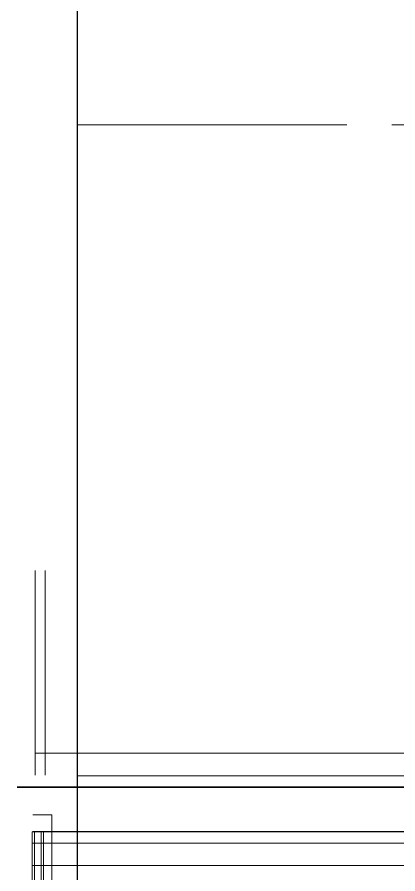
# Model space of a CAD drawing. Header units: millimetres. Extents: x -187347 to 135007, y -6415 to 292048.
# Drawn here: x -89960 to -88265, y 52717 to 56535 of the extents above; entities that cross this region are included whole.
import ezdxf

# ---------------------------------------------------------------- set-up
doc = ezdxf.new("R2010")
doc.units = ezdxf.units.MM
doc.header["$LTSCALE"] = 100
doc.linetypes.add('CRT_Dash Line_1mm', pattern=[800, 400, -400])
doc.linetypes.add('Z_LINE-CNTR', pattern=[17, 12, -2, 1, -2])
doc.layers.add('A-DETL', color=7, linetype='Continuous', lineweight=5, true_color=0x00a600)
for name, color, linetype, lineweight in [('A-FLOR-HRAL', 7, 'Continuous', 5), ('A-FLOR-HRAL-MBND', 7, 'CRT_Dash Line_1mm', 5), ('A-WALL', 7, 'Continuous', 5), ('A-WALL-FNSH', 7, 'Continuous', 5), ('S-GRID', 7, 'Continuous', 5), ('S-STRS-MBND', 7, 'CRT_Dash Line_1mm', 5)]:
    doc.layers.add(name, color=color, linetype=linetype, lineweight=lineweight)
doc.layers.add('Tracklength', color=4, linetype='Continuous')

# ---------------------------------------------------------------- blocks, each defined once
blk = doc.blocks.new('Railing - Railing-7287846-BLOCK WORK - GROUND FLOOR PLAN - FOR SITE')
at = {"layer": 'A-FLOR-HRAL-MBND'}
for p, q in [((123057.5, -51150), (123087.5, -51150)), ((123057.5, -51478), (123057.5, -51150)), ((123057.5, -51150), (123087.5, -51150)), ((123057.5, -51478), (123057.5, -51150)), ((123087.5, -51448), (123087.5, -51150)), ((123087.5, -51448), (123087.5, -51150)), ((123135, -51448), (123087.5, -51448)), ((123135, -51448), (123087.5, -51448)), ((125037.4, -51448), (123135, -51448)), ((125037.4, -51448), (123135, -51448)), ((123135, -51478), (123057.5, -51478)), ((123135, -51478), (123057.5, -51478)), ((125051.4, -51478), (123135, -51478)), ((125051.4, -51478), (123135, -51478))]:
    blk.add_line(p, q, dxfattribs=at)
blk = doc.blocks.new('Top Rail Type - Top Rail_Internal_-V97-BLOCK WORK - GROUND FLOOR PLAN - FOR SITE')
at = {"layer": 'A-FLOR-HRAL', "linetype": 'CRT_Dash Line_1mm'}
for p, q in [((123047.5, -51150), (123097.5, -51150)), ((123047.5, -51488), (123047.5, -51150)), ((123097.5, -51438), (123097.5, -51150)), ((123135, -51438), (123097.5, -51438)), ((125032.7, -51438), (123135, -51438)), ((123135, -51488), (123047.5, -51488)), ((125056, -51488), (123135, -51488))]:
    blk.add_line(p, q, dxfattribs=at)
at = {"layer": 'A-FLOR-HRAL'}
for p, q in [((125032.7, -51438), (125056, -51488)), ((126815, -51438), (125032.7, -51438)), ((126815, -51488), (126815, -51438)), ((126815, -51488), (125056, -51488))]:
    blk.add_line(p, q, dxfattribs=at)

msp = doc.modelspace()

# ---------------------------------------------------------------- linework, layer by layer
at = {"layer": 'A-DETL', "color": 7, "linetype": 'CRT_Dash Line_1mm'}
for p, q in [((-89879.8, 53157.8), (-89879.8, 54069.9)), ((-89835.1, 54069.9), (-89835.1, 53157.8))]:
    msp.add_line(p, q, dxfattribs=at)
at = {"layer": 'A-WALL'}
for p, q in [((-89879.8, 53255), (-87969.9, 53255)), ((-89691.4, 53155), (-87869.9, 53155)), ((-89892.4, 52855), (-87619.9, 52855)), ((-89892.4, 52755), (-87619.9, 52755))]:
    msp.add_line(p, q, dxfattribs=at)
at = {"layer": 'A-WALL', "lineweight": 25}
for p, q in [((-89959.9, 53104.2), (-87817.8, 53104.2)), ((-89889.9, 52905.8), (-87619.9, 52905.8))]:
    msp.add_line(p, q, dxfattribs=at)
at = {"layer": 'A-WALL-FNSH'}
for p, q in [((-89884.9, 53105), (-89959.9, 53105)), ((-87817.8, 53105), (-89884.9, 53105)), ((-89892.4, 52905), (-89884.9, 52905)), ((-89884.9, 52905), (-87619.9, 52905))]:
    msp.add_line(p, q, dxfattribs=at)
at = {"layer": 'S-GRID', "color": 152, "linetype": 'Z_LINE-CNTR'}
msp.add_line((-89691.4, 56055), (-18064, 56055), dxfattribs=at)
at = {"layer": 'S-STRS-MBND'}
for p, q in [((-89804.9, 52980), (-89889.9, 52980)), ((-89804.9, 52905), (-89804.9, 52980)), ((-89804.9, 52905), (-89892.4, 52905)), ((-89804.9, 52629.5), (-89804.9, 52905))]:
    msp.add_line(p, q, dxfattribs=at)
at = {"layer": 'Tracklength'}
msp.add_lwpolyline([(-89691.4, 120387.9), (-18064, 120387.9), (-18064, -6038.2), (-89691.4, -6038.2)], close=True, dxfattribs=at)

# ---------------------------------------------------------------- block references
at = {"layer": 'A-FLOR-HRAL', "color": 253, "lineweight": 5, "true_color": 0xaaaaaa}
for name in ['Top Rail Type - Top Rail_Internal_-V97-BLOCK WORK - GROUND FLOOR PLAN - FOR SITE', 'Railing - Railing-7287846-BLOCK WORK - GROUND FLOOR PLAN - FOR SITE']:
    msp.add_blockref(name, (-212939.9, 104055), dxfattribs=at)

doc.saveas('drawing.dxf')
